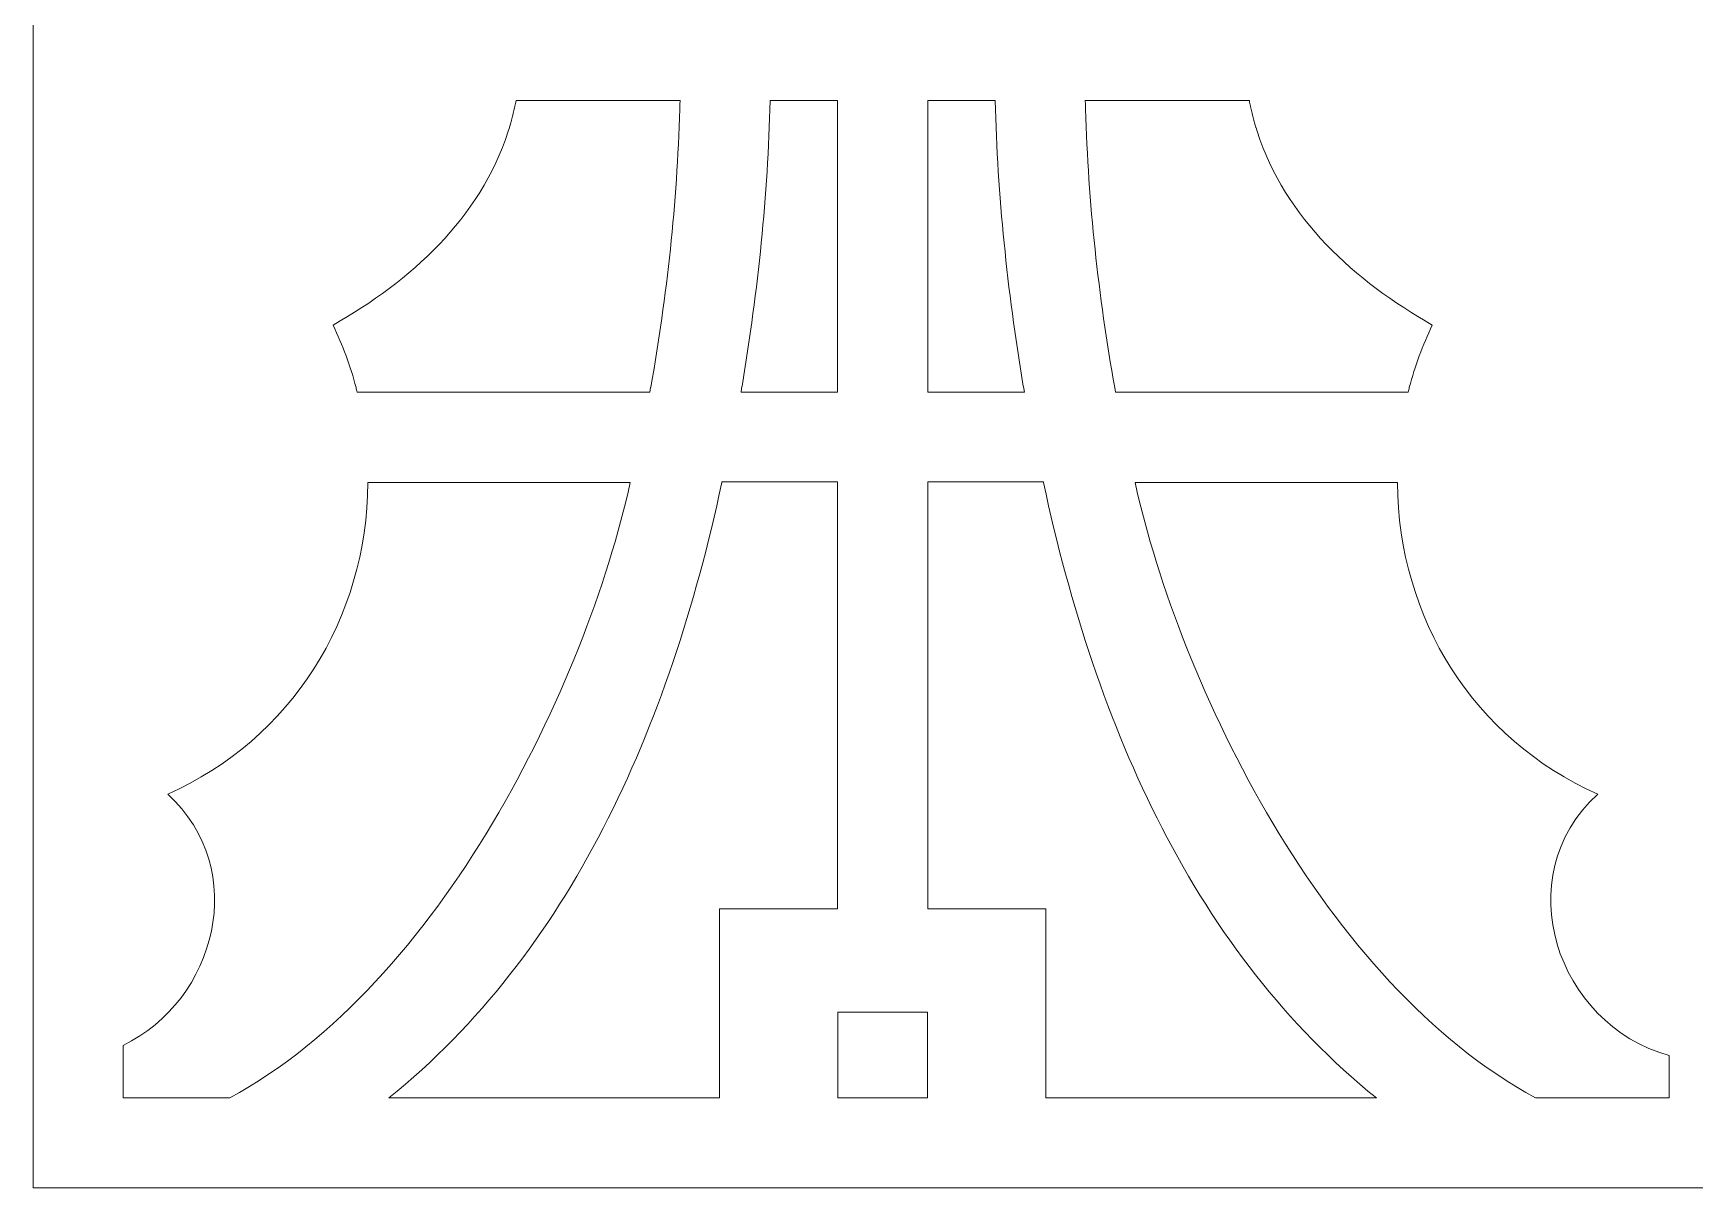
# Model space of a CAD drawing. Header units: centimetres. Extents: x -14.5 to -8.2, y -2.9 to 9.
# Drawn here: x -14.459 to -12.383, y -2.874 to -1.432 of the extents above; entities that cross this region are included whole.
import ezdxf

# ---------------------------------------------------------------- set-up
doc = ezdxf.new("R2010")
doc.units = ezdxf.units.CM
doc.header["$MEASUREMENT"] = 0
doc.layers.add('layer 1', color=7, linetype='Continuous')

msp = doc.modelspace()

# ---------------------------------------------------------------- linework, layer by layer
at = {"layer": 'layer 1', "color": 250, "lineweight": 9}
for points, knots in [([(-14.45908, 9.00076), (-14.45908, 9.00076), (-14.34683, 9.00076), (-14.34683, 9.00076), (-14.34683, 9.00076), (-14.34683, 9.00076), (-8.2929, 9.00076), (-8.2929, 9.00076), (-8.2929, 9.00076), (-8.2929, 9.00076), (-8.18065, 9.00076), (-8.18065, 9.00076), (-8.18065, 9.00076), (-8.18065, 9.00076), (-8.18065, 8.88851), (-8.18065, 8.88851), (-8.18065, 8.88851), (-8.18065, 8.88851), (-8.18065, -2.76204), (-8.18065, -2.76204), (-8.18065, -2.76204), (-8.18065, -2.76204), (-8.18065, -2.87429), (-8.18065, -2.87429), (-8.18065, -2.87429), (-8.18065, -2.87429), (-8.2929, -2.87429), (-8.2929, -2.87429), (-8.2929, -2.87429), (-8.2929, -2.87429), (-14.34683, -2.87429), (-14.34683, -2.87429), (-14.34683, -2.87429), (-14.34683, -2.87429), (-14.45908, -2.87429), (-14.45908, -2.87429), (-14.45908, -2.87429), (-14.45908, -2.87429), (-14.45908, -2.76204), (-14.45908, -2.76204), (-14.45908, -2.76204), (-14.45908, -2.76204), (-14.45908, 8.88851), (-14.45908, 8.88851), (-14.45908, 8.88851), (-14.45908, 8.88851), (-14.45908, 9.00076), (-14.45908, 9.00076)], [0, 0, 0, 0, 0.0769231, 0.0769231, 0.0769231, 0.0769231, 0.1538462, 0.1538462, 0.1538462, 0.1538462, 0.2307692, 0.2307692, 0.2307692, 0.2307692, 0.3076923, 0.3076923, 0.3076923, 0.3076923, 0.3846154, 0.3846154, 0.3846154, 0.3846154, 0.4615385, 0.4615385, 0.4615385, 0.4615385, 0.5384615, 0.5384615, 0.5384615, 0.5384615, 0.6153846, 0.6153846, 0.6153846, 0.6153846, 0.6923077, 0.6923077, 0.6923077, 0.6923077, 0.7692308, 0.7692308, 0.7692308, 0.7692308, 0.8461538, 0.8461538, 0.8461538, 0.8461538, 1, 1, 1, 1]), ([(-14.08452, -1.79634), (-13.98753, -1.74069), (-13.90114, -1.66395), (-13.86559, -1.55398), (-13.86559, -1.55398), (-13.86559, -1.55398), (-13.86558, -1.55398), (-13.86558, -1.55398), (-13.86558, -1.55398), (-13.86558, -1.55398), (-13.86517, -1.55274), (-13.86517, -1.55274), (-13.86517, -1.55274), (-13.86517, -1.55274), (-13.86516, -1.55274), (-13.86516, -1.55274), (-13.86516, -1.55274), (-13.86516, -1.55274), (-13.86422, -1.5496), (-13.86422, -1.5496), (-13.86422, -1.5496), (-13.86422, -1.5496), (-13.86421, -1.54961), (-13.86421, -1.54961), (-13.86421, -1.54961), (-13.86421, -1.54961), (-13.86404, -1.54901), (-13.86404, -1.54901), (-13.86404, -1.54901), (-13.86404, -1.54901), (-13.86402, -1.54901), (-13.86402, -1.54901), (-13.86402, -1.54901), (-13.86402, -1.54901), (-13.86401, -1.54895), (-13.86401, -1.54895), (-13.86401, -1.54895), (-13.86401, -1.54895), (-13.86401, -1.54895), (-13.86401, -1.54895), (-13.86401, -1.54895), (-13.86401, -1.54895), (-13.86292, -1.54521), (-13.86292, -1.54521), (-13.86292, -1.54521), (-13.86292, -1.54521), (-13.86292, -1.54521), (-13.86292, -1.54521), (-13.86292, -1.54521), (-13.86292, -1.54521), (-13.86276, -1.54467), (-13.86276, -1.54467), (-13.86276, -1.54467), (-13.86276, -1.54467), (-13.86276, -1.54467), (-13.86276, -1.54467), (-13.86276, -1.54467), (-13.86276, -1.54467), (-13.86161, -1.54052), (-13.86161, -1.54052), (-13.86161, -1.54052), (-13.86161, -1.54052), (-13.86161, -1.54053), (-13.86161, -1.54053), (-13.86161, -1.54053), (-13.86161, -1.54053), (-13.86149, -1.54004), (-13.86149, -1.54004), (-13.86149, -1.54004), (-13.86149, -1.54004), (-13.86148, -1.54004), (-13.86148, -1.54004), (-13.86148, -1.54004), (-13.86148, -1.54004), (-13.86025, -1.53535), (-13.86025, -1.53535), (-13.86025, -1.53535), (-13.86025, -1.53535), (-13.86024, -1.53535), (-13.86024, -1.53535), (-13.86024, -1.53535), (-13.86024, -1.53535), (-13.86023, -1.53527), (-13.86023, -1.53527), (-13.86023, -1.53527), (-13.86023, -1.53527), (-13.86022, -1.53527), (-13.86022, -1.53527), (-13.86022, -1.53527), (-13.86022, -1.53527), (-13.85947, -1.53221), (-13.85947, -1.53221), (-13.85947, -1.53221), (-13.85947, -1.53221), (-13.85946, -1.53221), (-13.85946, -1.53221), (-13.85946, -1.53221), (-13.85946, -1.53221), (-13.85934, -1.53162), (-13.85934, -1.53162), (-13.85934, -1.53162), (-13.85934, -1.53162), (-13.85932, -1.53162), (-13.85932, -1.53162), (-13.85932, -1.53162), (-13.85932, -1.53162), (-13.8581, -1.5263), (-13.8581, -1.5263), (-13.8581, -1.5263), (-13.8581, -1.5263), (-13.85809, -1.5263), (-13.85809, -1.5263), (-13.85809, -1.5263), (-13.85809, -1.5263), (-13.858, -1.52573), (-13.858, -1.52573), (-13.858, -1.52573), (-13.858, -1.52573), (-13.85797, -1.52572), (-13.85797, -1.52572), (-13.85797, -1.52572), (-13.85797, -1.52572), (-13.85723, -1.5222), (-13.85723, -1.5222), (-13.85723, -1.5222), (-13.85723, -1.5222), (-13.85722, -1.5222), (-13.85722, -1.5222), (-13.85722, -1.5222), (-13.85722, -1.5222), (-13.85711, -1.52164), (-13.85711, -1.52164), (-13.85711, -1.52164), (-13.85711, -1.52164), (-13.8571, -1.52164), (-13.8571, -1.52164), (-13.8571, -1.52164), (-13.8571, -1.52164), (-13.85697, -1.52095), (-13.85697, -1.52095), (-13.85697, -1.52095), (-13.85697, -1.52095), (-13.85696, -1.52095), (-13.85696, -1.52095), (-13.85696, -1.52095), (-13.85696, -1.52095), (-13.85628, -1.5175), (-13.85628, -1.5175), (-13.85628, -1.5175), (-13.85628, -1.5175), (-13.85627, -1.5175), (-13.85627, -1.5175), (-13.85627, -1.5175), (-13.85627, -1.5175), (-13.85591, -1.51558), (-13.85591, -1.51558), (-13.85591, -1.51558), (-13.85591, -1.51558), (-13.85591, -1.51558), (-13.85591, -1.51558), (-13.85591, -1.51558), (-13.85591, -1.51558), (-13.85591, -1.51558), (-13.85591, -1.51558), (-13.85591, -1.51558), (-13.85591, -1.51558), (-13.65098, -1.51558), (-13.65098, -1.51558), (-13.65098, -1.51558), (-13.65098, -1.51558), (-13.6511, -1.5205), (-13.6511, -1.5205), (-13.6511, -1.5205), (-13.6511, -1.5205), (-13.65111, -1.52047), (-13.65111, -1.52047), (-13.65111, -1.52047), (-13.65111, -1.52047), (-13.65112, -1.52047), (-13.65112, -1.52047), (-13.65112, -1.52047), (-13.65112, -1.52047), (-13.65112, -1.52049), (-13.65112, -1.52049), (-13.65112, -1.52049), (-13.65112, -1.52049), (-13.65125, -1.52642), (-13.65125, -1.52642), (-13.65125, -1.52642), (-13.65125, -1.52642), (-13.65127, -1.52642), (-13.65127, -1.52642), (-13.65127, -1.52642), (-13.65127, -1.52642), (-13.65128, -1.52642), (-13.65128, -1.52642), (-13.65128, -1.52642), (-13.65128, -1.52642), (-13.65128, -1.52645), (-13.65128, -1.52645), (-13.65128, -1.52645), (-13.6546, -1.64335), (-13.66731, -1.76), (-13.68763, -1.87444), (-13.68763, -1.87444), (-13.68763, -1.87444), (-13.68766, -1.87444), (-13.68766, -1.87444), (-13.68766, -1.87444), (-13.68766, -1.87444), (-13.68767, -1.87444), (-13.68767, -1.87444), (-13.68767, -1.87444), (-13.68767, -1.87444), (-13.68768, -1.87444), (-13.68768, -1.87444), (-13.68768, -1.87444), (-13.68768, -1.87444), (-13.68863, -1.87989), (-13.68863, -1.87989), (-13.68863, -1.87989), (-13.68863, -1.87989), (-13.68864, -1.87989), (-13.68864, -1.87989), (-13.68864, -1.87989), (-13.68864, -1.87989), (-13.68865, -1.87989), (-13.68865, -1.87989), (-13.68865, -1.87989), (-13.68865, -1.87989), (-13.68867, -1.87988), (-13.68867, -1.87988), (-13.68867, -1.87988), (-13.68867, -1.87988), (-14.05432, -1.87989), (-14.05432, -1.87989), (-14.05432, -1.87989), (-14.05432, -1.87989), (-14.05433, -1.87989), (-14.05433, -1.87989), (-14.05433, -1.87989), (-14.05433, -1.87989), (-14.05469, -1.87852), (-14.05469, -1.87852), (-14.05469, -1.87852), (-14.05469, -1.87852), (-14.0547, -1.87852), (-14.0547, -1.87852), (-14.0547, -1.87852), (-14.0547, -1.87852), (-14.05502, -1.87715), (-14.05502, -1.87715), (-14.05502, -1.87715), (-14.05502, -1.87715), (-14.05503, -1.87715), (-14.05503, -1.87715), (-14.05503, -1.87715), (-14.05503, -1.87715), (-14.0554, -1.87577), (-14.0554, -1.87577), (-14.0554, -1.87577), (-14.0554, -1.87577), (-14.05541, -1.87577), (-14.05541, -1.87577), (-14.05541, -1.87577), (-14.05541, -1.87577), (-14.05573, -1.87441), (-14.05573, -1.87441), (-14.05573, -1.87441), (-14.05573, -1.87441), (-14.05574, -1.87442), (-14.05574, -1.87442), (-14.05574, -1.87442), (-14.0627, -1.84766), (-14.07253, -1.82133), (-14.08452, -1.79634)], [0, 0, 0, 0, 0.0142857, 0.0142857, 0.0142857, 0.0142857, 0.0285714, 0.0285714, 0.0285714, 0.0285714, 0.0428571, 0.0428571, 0.0428571, 0.0428571, 0.0571429, 0.0571429, 0.0571429, 0.0571429, 0.0714286, 0.0714286, 0.0714286, 0.0714286, 0.0857143, 0.0857143, 0.0857143, 0.0857143, 0.1, 0.1, 0.1, 0.1, 0.1142857, 0.1142857, 0.1142857, 0.1142857, 0.1285714, 0.1285714, 0.1285714, 0.1285714, 0.1428571, 0.1428571, 0.1428571, 0.1428571, 0.1571429, 0.1571429, 0.1571429, 0.1571429, 0.1714286, 0.1714286, 0.1714286, 0.1714286, 0.1857143, 0.1857143, 0.1857143, 0.1857143, 0.2, 0.2, 0.2, 0.2, 0.2142857, 0.2142857, 0.2142857, 0.2142857, 0.2285714, 0.2285714, 0.2285714, 0.2285714, 0.2428571, 0.2428571, 0.2428571, 0.2428571, 0.2571429, 0.2571429, 0.2571429, 0.2571429, 0.2714286, 0.2714286, 0.2714286, 0.2714286, 0.2857143, 0.2857143, 0.2857143, 0.2857143, 0.3, 0.3, 0.3, 0.3, 0.3142857, 0.3142857, 0.3142857, 0.3142857, 0.3285714, 0.3285714, 0.3285714, 0.3285714, 0.3428571, 0.3428571, 0.3428571, 0.3428571, 0.3571429, 0.3571429, 0.3571429, 0.3571429, 0.3714286, 0.3714286, 0.3714286, 0.3714286, 0.3857143, 0.3857143, 0.3857143, 0.3857143, 0.4, 0.4, 0.4, 0.4, 0.4142857, 0.4142857, 0.4142857, 0.4142857, 0.4285714, 0.4285714, 0.4285714, 0.4285714, 0.4428571, 0.4428571, 0.4428571, 0.4428571, 0.4571429, 0.4571429, 0.4571429, 0.4571429, 0.4714286, 0.4714286, 0.4714286, 0.4714286, 0.4857143, 0.4857143, 0.4857143, 0.4857143, 0.5, 0.5, 0.5, 0.5, 0.5142857, 0.5142857, 0.5142857, 0.5142857, 0.5285714, 0.5285714, 0.5285714, 0.5285714, 0.5428571, 0.5428571, 0.5428571, 0.5428571, 0.5571429, 0.5571429, 0.5571429, 0.5571429, 0.5714286, 0.5714286, 0.5714286, 0.5714286, 0.5857143, 0.5857143, 0.5857143, 0.5857143, 0.6, 0.6, 0.6, 0.6, 0.6142857, 0.6142857, 0.6142857, 0.6142857, 0.6285714, 0.6285714, 0.6285714, 0.6285714, 0.6428571, 0.6428571, 0.6428571, 0.6428571, 0.6571429, 0.6571429, 0.6571429, 0.6571429, 0.6714286, 0.6714286, 0.6714286, 0.6714286, 0.6857143, 0.6857143, 0.6857143, 0.6857143, 0.7, 0.7, 0.7, 0.7, 0.7142857, 0.7142857, 0.7142857, 0.7142857, 0.7285714, 0.7285714, 0.7285714, 0.7285714, 0.7428571, 0.7428571, 0.7428571, 0.7428571, 0.7571429, 0.7571429, 0.7571429, 0.7571429, 0.7714286, 0.7714286, 0.7714286, 0.7714286, 0.7857143, 0.7857143, 0.7857143, 0.7857143, 0.8, 0.8, 0.8, 0.8, 0.8142857, 0.8142857, 0.8142857, 0.8142857, 0.8285714, 0.8285714, 0.8285714, 0.8285714, 0.8428571, 0.8428571, 0.8428571, 0.8428571, 0.8571429, 0.8571429, 0.8571429, 0.8571429, 0.8714286, 0.8714286, 0.8714286, 0.8714286, 0.8857143, 0.8857143, 0.8857143, 0.8857143, 0.9, 0.9, 0.9, 0.9, 0.9142857, 0.9142857, 0.9142857, 0.9142857, 0.9285714, 0.9285714, 0.9285714, 0.9285714, 0.9428571, 0.9428571, 0.9428571, 0.9428571, 0.9571429, 0.9571429, 0.9571429, 0.9571429, 0.9714286, 0.9714286, 0.9714286, 0.9714286, 1, 1, 1, 1]), ([(-13.53839, -1.51558), (-13.53839, -1.51558), (-13.53838, -1.51555), (-13.53838, -1.51555), (-13.53838, -1.51555), (-13.53838, -1.51555), (-13.45407, -1.51558), (-13.45407, -1.51558), (-13.45407, -1.51558), (-13.45407, -1.51558), (-13.45407, -1.52562), (-13.45407, -1.52562), (-13.45407, -1.52562), (-13.45407, -1.52562), (-13.45407, -1.54228), (-13.45407, -1.54228), (-13.45407, -1.54228), (-13.45407, -1.54228), (-13.45407, -1.55895), (-13.45407, -1.55895), (-13.45407, -1.55895), (-13.45407, -1.55895), (-13.45407, -1.57563), (-13.45407, -1.57563), (-13.45407, -1.57563), (-13.45407, -1.57563), (-13.45407, -1.59229), (-13.45407, -1.59229), (-13.45407, -1.59229), (-13.45407, -1.59229), (-13.45407, -1.60896), (-13.45407, -1.60896), (-13.45407, -1.60896), (-13.45407, -1.60896), (-13.45407, -1.62562), (-13.45407, -1.62562), (-13.45407, -1.62562), (-13.45407, -1.62562), (-13.45409, -1.64229), (-13.45409, -1.64229), (-13.45409, -1.64229), (-13.45409, -1.64229), (-13.45406, -1.65896), (-13.45406, -1.65896), (-13.45406, -1.65896), (-13.45406, -1.65896), (-13.45406, -1.67563), (-13.45406, -1.67563), (-13.45406, -1.67563), (-13.45406, -1.67563), (-13.45407, -1.6923), (-13.45407, -1.6923), (-13.45407, -1.6923), (-13.45407, -1.6923), (-13.45407, -1.70897), (-13.45407, -1.70897), (-13.45407, -1.70897), (-13.45407, -1.70897), (-13.45407, -1.72565), (-13.45407, -1.72565), (-13.45407, -1.72565), (-13.45407, -1.72565), (-13.45407, -1.74231), (-13.45407, -1.74231), (-13.45407, -1.74231), (-13.45407, -1.74231), (-13.45409, -1.75898), (-13.45409, -1.75898), (-13.45409, -1.75898), (-13.45409, -1.75898), (-13.45407, -1.77565), (-13.45407, -1.77565), (-13.45407, -1.77565), (-13.45407, -1.77565), (-13.45407, -1.79231), (-13.45407, -1.79231), (-13.45407, -1.79231), (-13.45407, -1.79231), (-13.45407, -1.80898), (-13.45407, -1.80898), (-13.45407, -1.80898), (-13.45407, -1.80898), (-13.45408, -1.82565), (-13.45408, -1.82565), (-13.45408, -1.82565), (-13.45408, -1.82565), (-13.45407, -1.84231), (-13.45407, -1.84231), (-13.45407, -1.84231), (-13.45407, -1.84231), (-13.45407, -1.85899), (-13.45407, -1.85899), (-13.45407, -1.85899), (-13.45407, -1.85899), (-13.45407, -1.87565), (-13.45407, -1.87565), (-13.45407, -1.87565), (-13.45407, -1.87565), (-13.45407, -1.87989), (-13.45407, -1.87989), (-13.45407, -1.87989), (-13.45407, -1.87989), (-13.57479, -1.87989), (-13.57479, -1.87989), (-13.57479, -1.87989), (-13.57479, -1.87989), (-13.57405, -1.87546), (-13.57405, -1.87546), (-13.57405, -1.87546), (-13.57405, -1.87546), (-13.57403, -1.87546), (-13.57403, -1.87546), (-13.57403, -1.87546), (-13.57403, -1.87546), (-13.57402, -1.87546), (-13.57402, -1.87546), (-13.57402, -1.87546), (-13.57402, -1.87546), (-13.574, -1.87546), (-13.574, -1.87546), (-13.574, -1.87546), (-13.574, -1.87546), (-13.57306, -1.86998), (-13.57306, -1.86998), (-13.57306, -1.86998), (-13.57306, -1.86998), (-13.57306, -1.86998), (-13.57306, -1.86998), (-13.57306, -1.86998), (-13.57306, -1.86998), (-13.57304, -1.86998), (-13.57304, -1.86998), (-13.57304, -1.86998), (-13.57304, -1.86998), (-13.57303, -1.86998), (-13.57303, -1.86998), (-13.57303, -1.86998), (-13.5536, -1.7529), (-13.5413, -1.63417), (-13.53839, -1.51558)], [0, 0, 0, 0, 0.0277778, 0.0277778, 0.0277778, 0.0277778, 0.0555556, 0.0555556, 0.0555556, 0.0555556, 0.0833333, 0.0833333, 0.0833333, 0.0833333, 0.1111111, 0.1111111, 0.1111111, 0.1111111, 0.1388889, 0.1388889, 0.1388889, 0.1388889, 0.1666667, 0.1666667, 0.1666667, 0.1666667, 0.1944444, 0.1944444, 0.1944444, 0.1944444, 0.2222222, 0.2222222, 0.2222222, 0.2222222, 0.25, 0.25, 0.25, 0.25, 0.2777778, 0.2777778, 0.2777778, 0.2777778, 0.3055556, 0.3055556, 0.3055556, 0.3055556, 0.3333333, 0.3333333, 0.3333333, 0.3333333, 0.3611111, 0.3611111, 0.3611111, 0.3611111, 0.3888889, 0.3888889, 0.3888889, 0.3888889, 0.4166667, 0.4166667, 0.4166667, 0.4166667, 0.4444444, 0.4444444, 0.4444444, 0.4444444, 0.4722222, 0.4722222, 0.4722222, 0.4722222, 0.5, 0.5, 0.5, 0.5, 0.5277778, 0.5277778, 0.5277778, 0.5277778, 0.5555556, 0.5555556, 0.5555556, 0.5555556, 0.5833333, 0.5833333, 0.5833333, 0.5833333, 0.6111111, 0.6111111, 0.6111111, 0.6111111, 0.6388889, 0.6388889, 0.6388889, 0.6388889, 0.6666667, 0.6666667, 0.6666667, 0.6666667, 0.6944444, 0.6944444, 0.6944444, 0.6944444, 0.7222222, 0.7222222, 0.7222222, 0.7222222, 0.75, 0.75, 0.75, 0.75, 0.7777778, 0.7777778, 0.7777778, 0.7777778, 0.8055556, 0.8055556, 0.8055556, 0.8055556, 0.8333333, 0.8333333, 0.8333333, 0.8333333, 0.8611111, 0.8611111, 0.8611111, 0.8611111, 0.8888889, 0.8888889, 0.8888889, 0.8888889, 0.9166667, 0.9166667, 0.9166667, 0.9166667, 0.9444444, 0.9444444, 0.9444444, 0.9444444, 1, 1, 1, 1]), ([(-13.34151, -1.87989), (-13.34151, -1.87989), (-13.34151, -1.87565), (-13.34151, -1.87565), (-13.34151, -1.87565), (-13.34151, -1.87565), (-13.34152, -1.85899), (-13.34152, -1.85899), (-13.34152, -1.85899), (-13.34152, -1.85899), (-13.34151, -1.84235), (-13.34151, -1.84235), (-13.34151, -1.84235), (-13.34151, -1.84235), (-13.34151, -1.82566), (-13.34151, -1.82566), (-13.34151, -1.82566), (-13.34151, -1.82566), (-13.34151, -1.80898), (-13.34151, -1.80898), (-13.34151, -1.80898), (-13.34151, -1.80898), (-13.34151, -1.79231), (-13.34151, -1.79231), (-13.34151, -1.79231), (-13.34151, -1.79231), (-13.34151, -1.77565), (-13.34151, -1.77565), (-13.34151, -1.77565), (-13.34151, -1.77565), (-13.34151, -1.75897), (-13.34151, -1.75897), (-13.34151, -1.75897), (-13.34151, -1.75897), (-13.34151, -1.74231), (-13.34151, -1.74231), (-13.34151, -1.74231), (-13.34151, -1.74231), (-13.34151, -1.72563), (-13.34151, -1.72563), (-13.34151, -1.72563), (-13.34151, -1.72563), (-13.34151, -1.70897), (-13.34151, -1.70897), (-13.34151, -1.70897), (-13.34151, -1.70897), (-13.34151, -1.6923), (-13.34151, -1.6923), (-13.34151, -1.6923), (-13.34151, -1.6923), (-13.34149, -1.67563), (-13.34149, -1.67563), (-13.34149, -1.67563), (-13.34149, -1.67563), (-13.34151, -1.65895), (-13.34151, -1.65895), (-13.34151, -1.65895), (-13.34151, -1.65895), (-13.34154, -1.64229), (-13.34154, -1.64229), (-13.34154, -1.64229), (-13.34154, -1.64229), (-13.34151, -1.62564), (-13.34151, -1.62564), (-13.34151, -1.62564), (-13.34151, -1.62564), (-13.34151, -1.60896), (-13.34151, -1.60896), (-13.34151, -1.60896), (-13.34151, -1.60896), (-13.34151, -1.59229), (-13.34151, -1.59229), (-13.34151, -1.59229), (-13.34151, -1.59229), (-13.34152, -1.57562), (-13.34152, -1.57562), (-13.34152, -1.57562), (-13.34152, -1.57562), (-13.34151, -1.55895), (-13.34151, -1.55895), (-13.34151, -1.55895), (-13.34151, -1.55895), (-13.34151, -1.54228), (-13.34151, -1.54228), (-13.34151, -1.54228), (-13.34151, -1.54228), (-13.34151, -1.52561), (-13.34151, -1.52561), (-13.34151, -1.52561), (-13.34151, -1.52561), (-13.34151, -1.51558), (-13.34151, -1.51558), (-13.34151, -1.51558), (-13.34151, -1.51558), (-13.25722, -1.51558), (-13.25722, -1.51558), (-13.25722, -1.51558), (-13.25722, -1.51558), (-13.2572, -1.51558), (-13.2572, -1.51558), (-13.2572, -1.51558), (-13.25429, -1.63417), (-13.24198, -1.75293), (-13.22255, -1.86998), (-13.22255, -1.86998), (-13.22255, -1.86998), (-13.22254, -1.86998), (-13.22254, -1.86998), (-13.22254, -1.86998), (-13.22254, -1.86998), (-13.22253, -1.86998), (-13.22253, -1.86998), (-13.22253, -1.86998), (-13.22253, -1.86998), (-13.22252, -1.86998), (-13.22252, -1.86998), (-13.22252, -1.86998), (-13.22252, -1.86998), (-13.22157, -1.87546), (-13.22157, -1.87546), (-13.22157, -1.87546), (-13.22157, -1.87546), (-13.22156, -1.87546), (-13.22156, -1.87546), (-13.22156, -1.87546), (-13.22156, -1.87546), (-13.22155, -1.87546), (-13.22155, -1.87546), (-13.22155, -1.87546), (-13.22155, -1.87546), (-13.22154, -1.87544), (-13.22154, -1.87544), (-13.22154, -1.87544), (-13.22154, -1.87544), (-13.22079, -1.87989), (-13.22079, -1.87989), (-13.22079, -1.87989), (-13.22079, -1.87989), (-13.34151, -1.87989), (-13.34151, -1.87989)], [0, 0, 0, 0, 0.0277778, 0.0277778, 0.0277778, 0.0277778, 0.0555556, 0.0555556, 0.0555556, 0.0555556, 0.0833333, 0.0833333, 0.0833333, 0.0833333, 0.1111111, 0.1111111, 0.1111111, 0.1111111, 0.1388889, 0.1388889, 0.1388889, 0.1388889, 0.1666667, 0.1666667, 0.1666667, 0.1666667, 0.1944444, 0.1944444, 0.1944444, 0.1944444, 0.2222222, 0.2222222, 0.2222222, 0.2222222, 0.25, 0.25, 0.25, 0.25, 0.2777778, 0.2777778, 0.2777778, 0.2777778, 0.3055556, 0.3055556, 0.3055556, 0.3055556, 0.3333333, 0.3333333, 0.3333333, 0.3333333, 0.3611111, 0.3611111, 0.3611111, 0.3611111, 0.3888889, 0.3888889, 0.3888889, 0.3888889, 0.4166667, 0.4166667, 0.4166667, 0.4166667, 0.4444444, 0.4444444, 0.4444444, 0.4444444, 0.4722222, 0.4722222, 0.4722222, 0.4722222, 0.5, 0.5, 0.5, 0.5, 0.5277778, 0.5277778, 0.5277778, 0.5277778, 0.5555556, 0.5555556, 0.5555556, 0.5555556, 0.5833333, 0.5833333, 0.5833333, 0.5833333, 0.6111111, 0.6111111, 0.6111111, 0.6111111, 0.6388889, 0.6388889, 0.6388889, 0.6388889, 0.6666667, 0.6666667, 0.6666667, 0.6666667, 0.6944444, 0.6944444, 0.6944444, 0.6944444, 0.7222222, 0.7222222, 0.7222222, 0.7222222, 0.75, 0.75, 0.75, 0.75, 0.7777778, 0.7777778, 0.7777778, 0.7777778, 0.8055556, 0.8055556, 0.8055556, 0.8055556, 0.8333333, 0.8333333, 0.8333333, 0.8333333, 0.8611111, 0.8611111, 0.8611111, 0.8611111, 0.8888889, 0.8888889, 0.8888889, 0.8888889, 0.9166667, 0.9166667, 0.9166667, 0.9166667, 0.9444444, 0.9444444, 0.9444444, 0.9444444, 1, 1, 1, 1]), ([(-12.71106, -1.79634), (-12.80805, -1.74069), (-12.89445, -1.66395), (-12.93, -1.55398), (-12.93, -1.55398), (-12.93, -1.55398), (-12.93001, -1.55398), (-12.93001, -1.55398), (-12.93001, -1.55398), (-12.93001, -1.55398), (-12.9304, -1.55274), (-12.9304, -1.55274), (-12.9304, -1.55274), (-12.9304, -1.55274), (-12.93042, -1.55274), (-12.93042, -1.55274), (-12.93042, -1.55274), (-12.93042, -1.55274), (-12.93136, -1.5496), (-12.93136, -1.5496), (-12.93136, -1.5496), (-12.93136, -1.5496), (-12.93137, -1.5496), (-12.93137, -1.5496), (-12.93137, -1.5496), (-12.93137, -1.5496), (-12.93154, -1.54901), (-12.93154, -1.54901), (-12.93154, -1.54901), (-12.93154, -1.54901), (-12.93154, -1.54901), (-12.93154, -1.54901), (-12.93154, -1.54901), (-12.93154, -1.54901), (-12.93156, -1.54895), (-12.93156, -1.54895), (-12.93156, -1.54895), (-12.93156, -1.54895), (-12.93157, -1.54895), (-12.93157, -1.54895), (-12.93157, -1.54895), (-12.93157, -1.54895), (-12.93266, -1.54521), (-12.93266, -1.54521), (-12.93266, -1.54521), (-12.93266, -1.54521), (-12.93266, -1.54521), (-12.93266, -1.54521), (-12.93266, -1.54521), (-12.93266, -1.54521), (-12.93281, -1.54466), (-12.93281, -1.54466), (-12.93281, -1.54466), (-12.93281, -1.54466), (-12.93282, -1.54467), (-12.93282, -1.54467), (-12.93282, -1.54467), (-12.93282, -1.54467), (-12.93397, -1.54053), (-12.93397, -1.54053), (-12.93397, -1.54053), (-12.93397, -1.54053), (-12.93398, -1.54053), (-12.93398, -1.54053), (-12.93398, -1.54053), (-12.93398, -1.54053), (-12.93409, -1.54004), (-12.93409, -1.54004), (-12.93409, -1.54004), (-12.93409, -1.54004), (-12.9341, -1.54004), (-12.9341, -1.54004), (-12.9341, -1.54004), (-12.9341, -1.54004), (-12.93532, -1.53535), (-12.93532, -1.53535), (-12.93532, -1.53535), (-12.93532, -1.53535), (-12.93533, -1.53535), (-12.93533, -1.53535), (-12.93533, -1.53535), (-12.93533, -1.53535), (-12.93534, -1.53527), (-12.93534, -1.53527), (-12.93534, -1.53527), (-12.93534, -1.53527), (-12.93535, -1.53527), (-12.93535, -1.53527), (-12.93535, -1.53527), (-12.93535, -1.53527), (-12.93611, -1.53221), (-12.93611, -1.53221), (-12.93611, -1.53221), (-12.93611, -1.53221), (-12.93612, -1.53221), (-12.93612, -1.53221), (-12.93612, -1.53221), (-12.93612, -1.53221), (-12.93625, -1.53161), (-12.93625, -1.53161), (-12.93625, -1.53161), (-12.93625, -1.53161), (-12.93627, -1.53162), (-12.93627, -1.53162), (-12.93627, -1.53162), (-12.93627, -1.53162), (-12.93749, -1.52629), (-12.93749, -1.52629), (-12.93749, -1.52629), (-12.93749, -1.52629), (-12.93749, -1.52629), (-12.93749, -1.52629), (-12.93749, -1.52629), (-12.93749, -1.52629), (-12.93762, -1.52572), (-12.93762, -1.52572), (-12.93762, -1.52572), (-12.93762, -1.52572), (-12.93762, -1.52573), (-12.93762, -1.52573), (-12.93762, -1.52573), (-12.93762, -1.52573), (-12.93835, -1.5222), (-12.93835, -1.5222), (-12.93835, -1.5222), (-12.93835, -1.5222), (-12.93836, -1.5222), (-12.93836, -1.5222), (-12.93836, -1.5222), (-12.93836, -1.5222), (-12.93847, -1.52164), (-12.93847, -1.52164), (-12.93847, -1.52164), (-12.93847, -1.52164), (-12.93848, -1.52164), (-12.93848, -1.52164), (-12.93848, -1.52164), (-12.93848, -1.52164), (-12.93861, -1.52095), (-12.93861, -1.52095), (-12.93861, -1.52095), (-12.93861, -1.52095), (-12.93863, -1.52095), (-12.93863, -1.52095), (-12.93863, -1.52095), (-12.93863, -1.52095), (-12.93929, -1.5175), (-12.93929, -1.5175), (-12.93929, -1.5175), (-12.93929, -1.5175), (-12.93929, -1.5175), (-12.93929, -1.5175), (-12.93929, -1.5175), (-12.93929, -1.5175), (-12.93968, -1.51558), (-12.93968, -1.51558), (-12.93968, -1.51558), (-12.93968, -1.51558), (-12.93969, -1.51558), (-12.93969, -1.51558), (-12.93969, -1.51558), (-12.93969, -1.51558), (-12.9397, -1.51558), (-12.9397, -1.51558), (-12.9397, -1.51558), (-12.9397, -1.51558), (-13.14461, -1.51558), (-13.14461, -1.51558), (-13.14461, -1.51558), (-13.14461, -1.51558), (-13.14449, -1.52047), (-13.14449, -1.52047), (-13.14449, -1.52047), (-13.14449, -1.52047), (-13.14447, -1.52048), (-13.14447, -1.52048), (-13.14447, -1.52048), (-13.14447, -1.52048), (-13.14446, -1.52047), (-13.14446, -1.52047), (-13.14446, -1.52047), (-13.14446, -1.52047), (-13.14446, -1.52049), (-13.14446, -1.52049), (-13.14446, -1.52049), (-13.14446, -1.52049), (-13.14433, -1.52642), (-13.14433, -1.52642), (-13.14433, -1.52642), (-13.14433, -1.52642), (-13.14432, -1.52642), (-13.14432, -1.52642), (-13.14432, -1.52642), (-13.14432, -1.52642), (-13.14431, -1.52642), (-13.14431, -1.52642), (-13.14431, -1.52642), (-13.14431, -1.52642), (-13.14431, -1.52645), (-13.14431, -1.52645), (-13.14431, -1.52645), (-13.14098, -1.64335), (-13.12827, -1.76), (-13.10793, -1.87444), (-13.10793, -1.87444), (-13.10793, -1.87444), (-13.10793, -1.87444), (-13.10793, -1.87444), (-13.10793, -1.87444), (-13.10793, -1.87444), (-13.10791, -1.87444), (-13.10791, -1.87444), (-13.10791, -1.87444), (-13.10791, -1.87444), (-13.1079, -1.87443), (-13.1079, -1.87443), (-13.1079, -1.87443), (-13.1079, -1.87443), (-13.10696, -1.87988), (-13.10696, -1.87988), (-13.10696, -1.87988), (-13.10696, -1.87988), (-13.10694, -1.8799), (-13.10694, -1.8799), (-13.10694, -1.8799), (-13.10694, -1.8799), (-13.10693, -1.87989), (-13.10693, -1.87989), (-13.10693, -1.87989), (-13.10693, -1.87989), (-13.10691, -1.87989), (-13.10691, -1.87989), (-13.10691, -1.87989), (-13.10691, -1.87989), (-12.74126, -1.87989), (-12.74126, -1.87989), (-12.74126, -1.87989), (-12.74126, -1.87989), (-12.74125, -1.87989), (-12.74125, -1.87989), (-12.74125, -1.87989), (-12.74125, -1.87989), (-12.7409, -1.87852), (-12.7409, -1.87852), (-12.7409, -1.87852), (-12.7409, -1.87852), (-12.74088, -1.87852), (-12.74088, -1.87852), (-12.74088, -1.87852), (-12.74088, -1.87852), (-12.74055, -1.87715), (-12.74055, -1.87715), (-12.74055, -1.87715), (-12.74055, -1.87715), (-12.74054, -1.87715), (-12.74054, -1.87715), (-12.74054, -1.87715), (-12.74054, -1.87715), (-12.74019, -1.87577), (-12.74019, -1.87577), (-12.74019, -1.87577), (-12.74019, -1.87577), (-12.74018, -1.87577), (-12.74018, -1.87577), (-12.74018, -1.87577), (-12.74018, -1.87577), (-12.73985, -1.87442), (-12.73985, -1.87442), (-12.73985, -1.87442), (-12.73985, -1.87442), (-12.73983, -1.87442), (-12.73983, -1.87442), (-12.73983, -1.87442), (-12.73288, -1.84766), (-12.72306, -1.82133), (-12.71106, -1.79634)], [0, 0, 0, 0, 0.0142857, 0.0142857, 0.0142857, 0.0142857, 0.0285714, 0.0285714, 0.0285714, 0.0285714, 0.0428571, 0.0428571, 0.0428571, 0.0428571, 0.0571429, 0.0571429, 0.0571429, 0.0571429, 0.0714286, 0.0714286, 0.0714286, 0.0714286, 0.0857143, 0.0857143, 0.0857143, 0.0857143, 0.1, 0.1, 0.1, 0.1, 0.1142857, 0.1142857, 0.1142857, 0.1142857, 0.1285714, 0.1285714, 0.1285714, 0.1285714, 0.1428571, 0.1428571, 0.1428571, 0.1428571, 0.1571429, 0.1571429, 0.1571429, 0.1571429, 0.1714286, 0.1714286, 0.1714286, 0.1714286, 0.1857143, 0.1857143, 0.1857143, 0.1857143, 0.2, 0.2, 0.2, 0.2, 0.2142857, 0.2142857, 0.2142857, 0.2142857, 0.2285714, 0.2285714, 0.2285714, 0.2285714, 0.2428571, 0.2428571, 0.2428571, 0.2428571, 0.2571429, 0.2571429, 0.2571429, 0.2571429, 0.2714286, 0.2714286, 0.2714286, 0.2714286, 0.2857143, 0.2857143, 0.2857143, 0.2857143, 0.3, 0.3, 0.3, 0.3, 0.3142857, 0.3142857, 0.3142857, 0.3142857, 0.3285714, 0.3285714, 0.3285714, 0.3285714, 0.3428571, 0.3428571, 0.3428571, 0.3428571, 0.3571429, 0.3571429, 0.3571429, 0.3571429, 0.3714286, 0.3714286, 0.3714286, 0.3714286, 0.3857143, 0.3857143, 0.3857143, 0.3857143, 0.4, 0.4, 0.4, 0.4, 0.4142857, 0.4142857, 0.4142857, 0.4142857, 0.4285714, 0.4285714, 0.4285714, 0.4285714, 0.4428571, 0.4428571, 0.4428571, 0.4428571, 0.4571429, 0.4571429, 0.4571429, 0.4571429, 0.4714286, 0.4714286, 0.4714286, 0.4714286, 0.4857143, 0.4857143, 0.4857143, 0.4857143, 0.5, 0.5, 0.5, 0.5, 0.5142857, 0.5142857, 0.5142857, 0.5142857, 0.5285714, 0.5285714, 0.5285714, 0.5285714, 0.5428571, 0.5428571, 0.5428571, 0.5428571, 0.5571429, 0.5571429, 0.5571429, 0.5571429, 0.5714286, 0.5714286, 0.5714286, 0.5714286, 0.5857143, 0.5857143, 0.5857143, 0.5857143, 0.6, 0.6, 0.6, 0.6, 0.6142857, 0.6142857, 0.6142857, 0.6142857, 0.6285714, 0.6285714, 0.6285714, 0.6285714, 0.6428571, 0.6428571, 0.6428571, 0.6428571, 0.6571429, 0.6571429, 0.6571429, 0.6571429, 0.6714286, 0.6714286, 0.6714286, 0.6714286, 0.6857143, 0.6857143, 0.6857143, 0.6857143, 0.7, 0.7, 0.7, 0.7, 0.7142857, 0.7142857, 0.7142857, 0.7142857, 0.7285714, 0.7285714, 0.7285714, 0.7285714, 0.7428571, 0.7428571, 0.7428571, 0.7428571, 0.7571429, 0.7571429, 0.7571429, 0.7571429, 0.7714286, 0.7714286, 0.7714286, 0.7714286, 0.7857143, 0.7857143, 0.7857143, 0.7857143, 0.8, 0.8, 0.8, 0.8, 0.8142857, 0.8142857, 0.8142857, 0.8142857, 0.8285714, 0.8285714, 0.8285714, 0.8285714, 0.8428571, 0.8428571, 0.8428571, 0.8428571, 0.8571429, 0.8571429, 0.8571429, 0.8571429, 0.8714286, 0.8714286, 0.8714286, 0.8714286, 0.8857143, 0.8857143, 0.8857143, 0.8857143, 0.9, 0.9, 0.9, 0.9, 0.9142857, 0.9142857, 0.9142857, 0.9142857, 0.9285714, 0.9285714, 0.9285714, 0.9285714, 0.9428571, 0.9428571, 0.9428571, 0.9428571, 0.9571429, 0.9571429, 0.9571429, 0.9571429, 0.9714286, 0.9714286, 0.9714286, 0.9714286, 1, 1, 1, 1]), ([(-14.01469, -2.76204), (-14.01469, -2.76204), (-13.60167, -2.76204), (-13.60167, -2.76204), (-13.60167, -2.76204), (-13.60167, -2.76204), (-13.60166, -2.52578), (-13.60166, -2.52578), (-13.60166, -2.52578), (-13.60166, -2.52578), (-13.5957, -2.52578), (-13.5957, -2.52578), (-13.5957, -2.52578), (-13.5957, -2.52578), (-13.45407, -2.52578), (-13.45407, -2.52578), (-13.45407, -2.52578), (-13.45407, -2.52578), (-13.45407, -1.99214), (-13.45407, -1.99214), (-13.45407, -1.99214), (-13.45407, -1.99214), (-13.59844, -1.99214), (-13.59844, -1.99214), (-13.59844, -1.99214), (-13.59844, -1.99214), (-13.59845, -1.99214), (-13.59845, -1.99214), (-13.59845, -1.99214), (-13.59845, -1.99214), (-13.59854, -1.99248), (-13.59854, -1.99248), (-13.59854, -1.99248), (-13.59854, -1.99248), (-13.59856, -1.99248), (-13.59856, -1.99248), (-13.59856, -1.99248), (-13.59856, -1.99248), (-13.59861, -1.99282), (-13.59861, -1.99282), (-13.59861, -1.99282), (-13.59861, -1.99282), (-13.59861, -1.99283), (-13.59861, -1.99283), (-13.59861, -1.99283), (-13.59861, -1.99283), (-13.59872, -1.99315), (-13.59872, -1.99315), (-13.59872, -1.99315), (-13.66504, -2.30169), (-13.78908, -2.57968), (-14.01469, -2.76204)], [0, 0, 0, 0, 0.0714286, 0.0714286, 0.0714286, 0.0714286, 0.1428571, 0.1428571, 0.1428571, 0.1428571, 0.2142857, 0.2142857, 0.2142857, 0.2142857, 0.2857143, 0.2857143, 0.2857143, 0.2857143, 0.3571429, 0.3571429, 0.3571429, 0.3571429, 0.4285714, 0.4285714, 0.4285714, 0.4285714, 0.5, 0.5, 0.5, 0.5, 0.5714286, 0.5714286, 0.5714286, 0.5714286, 0.6428571, 0.6428571, 0.6428571, 0.6428571, 0.7142857, 0.7142857, 0.7142857, 0.7142857, 0.7857143, 0.7857143, 0.7857143, 0.7857143, 0.8571429, 0.8571429, 0.8571429, 0.8571429, 1, 1, 1, 1]), ([(-13.19391, -2.76204), (-13.19391, -2.76204), (-12.78096, -2.76204), (-12.78096, -2.76204), (-12.78096, -2.76204), (-13.00656, -2.57969), (-13.13055, -2.30172), (-13.19687, -1.99315), (-13.19687, -1.99315), (-13.19687, -1.99315), (-13.19696, -1.99283), (-13.19696, -1.99283), (-13.19696, -1.99283), (-13.19696, -1.99283), (-13.19696, -1.99282), (-13.19696, -1.99282), (-13.19696, -1.99282), (-13.19696, -1.99282), (-13.19703, -1.99248), (-13.19703, -1.99248), (-13.19703, -1.99248), (-13.19703, -1.99248), (-13.19704, -1.99248), (-13.19704, -1.99248), (-13.19704, -1.99248), (-13.19704, -1.99248), (-13.19712, -1.99214), (-13.19712, -1.99214), (-13.19712, -1.99214), (-13.19712, -1.99214), (-13.19713, -1.99214), (-13.19713, -1.99214), (-13.19713, -1.99214), (-13.19713, -1.99214), (-13.34151, -1.99216), (-13.34151, -1.99216), (-13.34151, -1.99216), (-13.34151, -1.99216), (-13.34151, -2.52578), (-13.34151, -2.52578), (-13.34151, -2.52578), (-13.34151, -2.52578), (-13.19987, -2.52578), (-13.19987, -2.52578), (-13.19987, -2.52578), (-13.19987, -2.52578), (-13.19392, -2.52578), (-13.19392, -2.52578), (-13.19392, -2.52578), (-13.19392, -2.52578), (-13.19391, -2.76204), (-13.19391, -2.76204)], [0, 0, 0, 0, 0.0714286, 0.0714286, 0.0714286, 0.0714286, 0.1428571, 0.1428571, 0.1428571, 0.1428571, 0.2142857, 0.2142857, 0.2142857, 0.2142857, 0.2857143, 0.2857143, 0.2857143, 0.2857143, 0.3571429, 0.3571429, 0.3571429, 0.3571429, 0.4285714, 0.4285714, 0.4285714, 0.4285714, 0.5, 0.5, 0.5, 0.5, 0.5714286, 0.5714286, 0.5714286, 0.5714286, 0.6428571, 0.6428571, 0.6428571, 0.6428571, 0.7142857, 0.7142857, 0.7142857, 0.7142857, 0.7857143, 0.7857143, 0.7857143, 0.7857143, 0.8571429, 0.8571429, 0.8571429, 0.8571429, 1, 1, 1, 1]), ([(-14.34683, -2.69633), (-14.34683, -2.69633), (-14.34683, -2.76204), (-14.34683, -2.76204), (-14.34683, -2.76204), (-14.34683, -2.76204), (-14.21361, -2.76204), (-14.21361, -2.76204), (-14.21361, -2.76204), (-13.94903, -2.61832), (-13.76915, -2.24624), (-13.71324, -1.99315), (-13.71324, -1.99315), (-13.71324, -1.99315), (-14.04094, -1.99315), (-14.04094, -1.99315), (-14.04094, -1.99315), (-14.04207, -2.1631), (-14.13658, -2.31376), (-14.29109, -2.38234), (-14.29109, -2.38234), (-14.29109, -2.38234), (-14.29111, -2.38237), (-14.29111, -2.38237), (-14.29111, -2.38237), (-14.18768, -2.47709), (-14.23036, -2.63987), (-14.34683, -2.69633)], [0, 0, 0, 0, 0.125, 0.125, 0.125, 0.125, 0.25, 0.25, 0.25, 0.25, 0.375, 0.375, 0.375, 0.375, 0.5, 0.5, 0.5, 0.5, 0.625, 0.625, 0.625, 0.625, 0.75, 0.75, 0.75, 0.75, 1, 1, 1, 1]), ([(-12.58203, -2.76204), (-12.58203, -2.76204), (-12.41512, -2.76204), (-12.41512, -2.76204), (-12.41512, -2.76204), (-12.41512, -2.76204), (-12.41512, -2.70902), (-12.41512, -2.70902), (-12.41512, -2.70902), (-12.55624, -2.67015), (-12.61732, -2.48572), (-12.50447, -2.38234), (-12.50447, -2.38234), (-12.50447, -2.38234), (-12.50448, -2.38234), (-12.50448, -2.38234), (-12.50448, -2.38234), (-12.659, -2.31376), (-12.75351, -2.1631), (-12.75464, -1.99315), (-12.75464, -1.99315), (-12.75464, -1.99315), (-13.08234, -1.99315), (-13.08234, -1.99315), (-13.08234, -1.99315), (-13.02644, -2.24623), (-12.84661, -2.6183), (-12.58203, -2.76204)], [0, 0, 0, 0, 0.125, 0.125, 0.125, 0.125, 0.25, 0.25, 0.25, 0.25, 0.375, 0.375, 0.375, 0.375, 0.5, 0.5, 0.5, 0.5, 0.625, 0.625, 0.625, 0.625, 0.75, 0.75, 0.75, 0.75, 1, 1, 1, 1]), ([(-13.454, -2.76204), (-13.454, -2.76204), (-13.34158, -2.76204), (-13.34158, -2.76204), (-13.34158, -2.76204), (-13.34158, -2.76204), (-13.34158, -2.65495), (-13.34158, -2.65495), (-13.34158, -2.65495), (-13.34158, -2.65495), (-13.454, -2.65495), (-13.454, -2.65495), (-13.454, -2.65495), (-13.454, -2.65495), (-13.454, -2.76204), (-13.454, -2.76204)], [0, 0, 0, 0, 0.2, 0.2, 0.2, 0.2, 0.4, 0.4, 0.4, 0.4, 0.6, 0.6, 0.6, 0.6, 1, 1, 1, 1])]:
    msp.add_open_spline(points, degree=3, knots=knots, dxfattribs=at)

doc.saveas('drawing.dxf')
